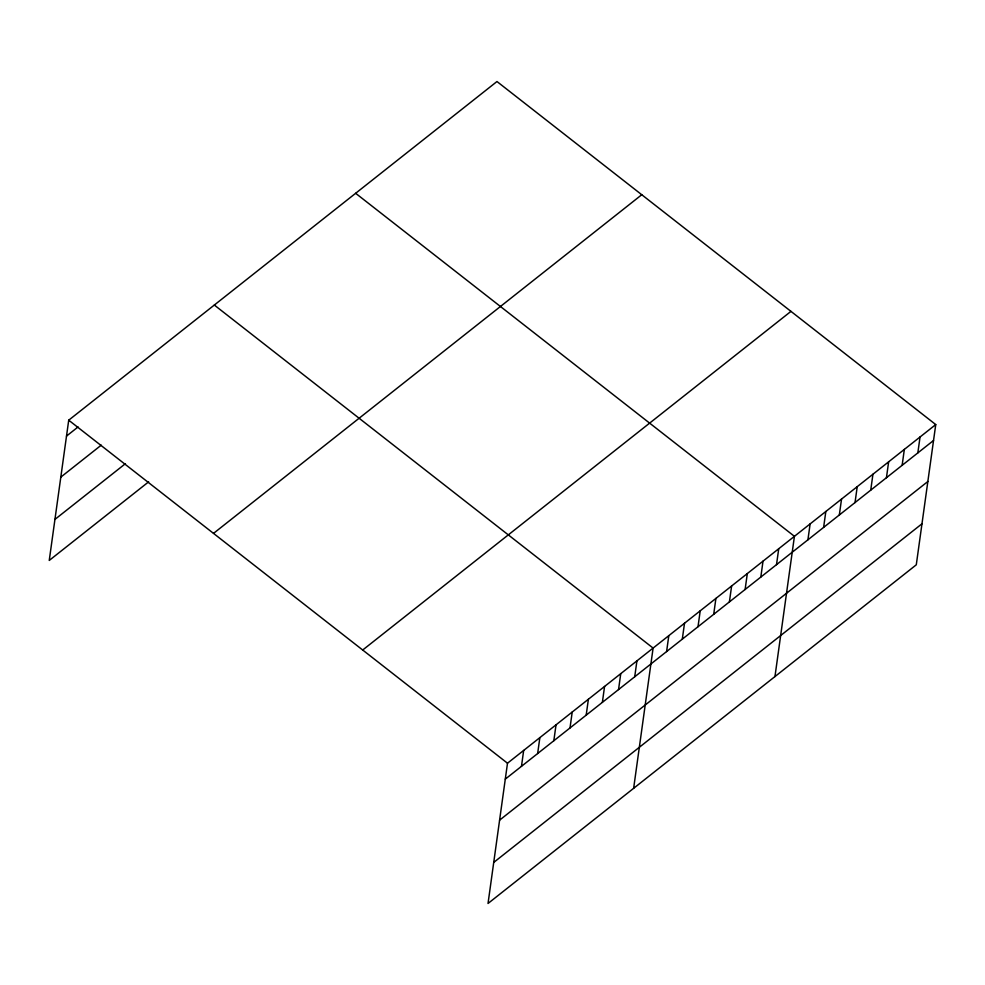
<?xml version="1.0" encoding="UTF-8"?>
<svg xmlns="http://www.w3.org/2000/svg" width="985" height="985" viewBox="0 0 985 985"><rect width="100%" height="100%" fill="white"/><g stroke="black" fill="none" stroke-linecap="round" stroke-linejoin="round"><path stroke-width="1.48" d="M935.75 424.572L507.497 763.215L488.031 903.467L916.284 564.811L935.75 424.572L496.969 81.533L68.716 420.189L49.25 560.428L148.636 481.85M521.471 766.33L523.675 750.422M537.65 753.537L539.854 737.63M553.829 740.745L556.033 724.837M570.007 727.952L572.211 712.044M586.186 715.159L588.39 699.251M602.364 702.367L604.568 686.459M618.543 689.574L620.747 673.666M634.722 676.781L636.926 660.873M633.638 788.32L653.104 648.081L214.311 305.042M666.599 651.565L668.803 635.657M682.297 639.154L684.513 623.246M698.008 626.731L700.212 610.823M713.706 614.32L715.91 598.412M729.405 601.897L731.621 585.989M745.116 589.486L747.32 573.578M760.814 577.062L763.018 561.154M776.512 564.651L778.729 548.744M774.961 676.572L794.427 536.32L355.647 193.294M807.922 539.817L810.126 523.909M823.62 527.394L825.836 511.486M839.331 514.983L841.535 499.075M855.029 502.559L857.233 486.652M870.728 490.148L872.944 474.241M886.438 477.725L888.642 461.817M902.137 465.314L904.341 449.406M917.835 452.891L920.052 436.983M66.5 436.096L78.061 426.961M60.811 477.122L101.258 445.146M54.938 519.403L125.44 463.664M213.511 533.39L641.764 194.734M362.702 650.014L790.955 311.371M505.293 779.123L933.546 440.48M499.592 820.16L927.845 481.505M493.731 862.429L921.985 523.786M68.716 420.189L507.497 763.215"/></g></svg>
